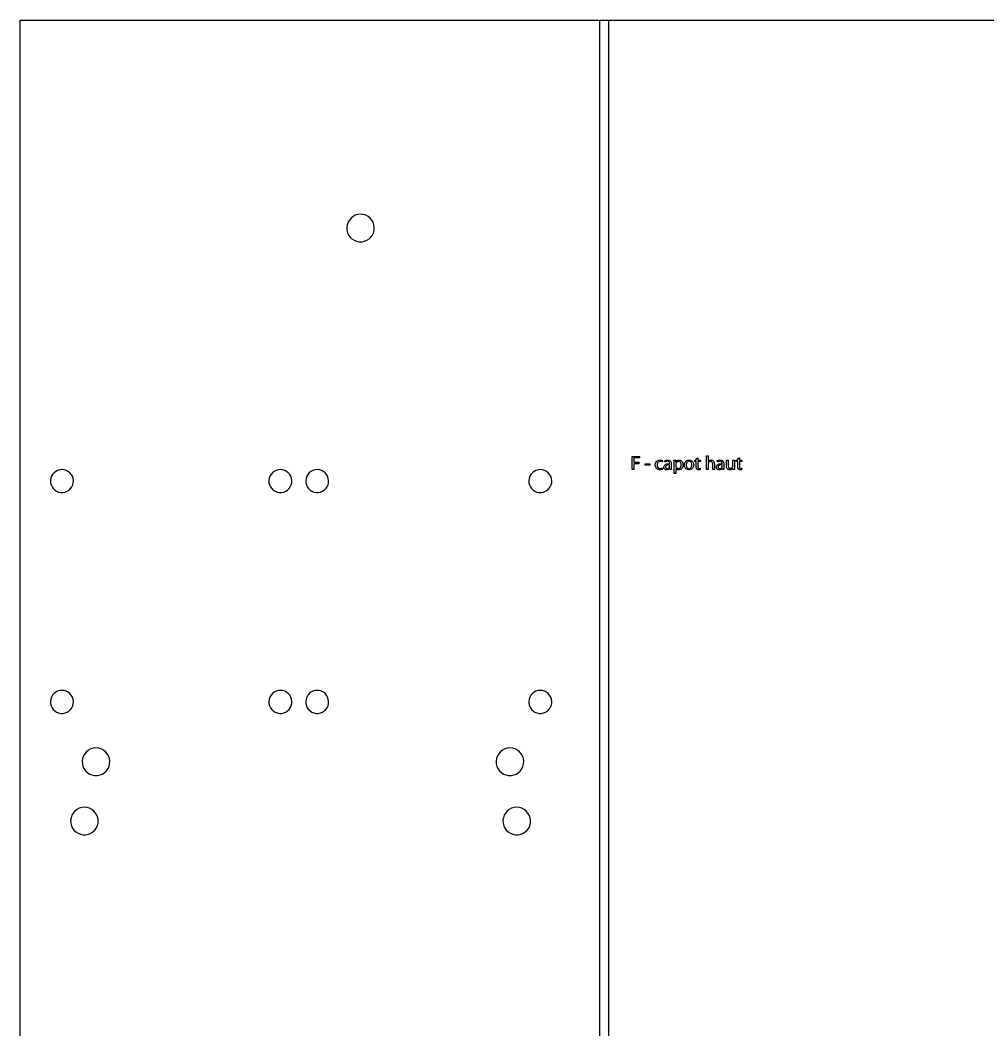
# Model space of a CAD drawing. Header units: metres. Extents: x 56 to 582, y -1273 to -834.
# Drawn here: x 56.2 to 266.6, y -1053.6 to -834.1 of the extents above; entities that cross this region are included whole.
import ezdxf

# ---------------------------------------------------------------- set-up
doc = ezdxf.new("R2010")
doc.units = ezdxf.units.M

msp = doc.modelspace()

# ---------------------------------------------------------------- linework, layer by layer
at = {"layer": 'F Base plate'}
for p, q in [((56.22, -834.14), (182.21, -834.14)), ((56.22, -1273.14), (56.22, -834.14)), ((182.21, -1273.14), (182.21, -834.14)), ((182.21, -834.14), (184.21, -834.14)), ((184.21, -1071.64), (184.21, -834.14)), ((184.21, -834.14), (372.06, -834.14)), ((127.78, -877.59), (127.49, -878.07)), ((128.14, -877.17), (127.78, -877.59)), ((128.58, -876.82), (128.14, -877.17)), ((129.08, -876.56), (128.58, -876.82)), ((129.63, -876.4), (129.08, -876.56)), ((130.21, -876.34), (129.63, -876.4)), ((130.8, -876.4), (130.21, -876.34)), ((131.35, -876.56), (130.8, -876.4)), ((131.85, -876.82), (131.35, -876.56)), ((132.28, -877.17), (131.85, -876.82)), ((132.65, -877.59), (132.28, -877.17)), ((132.93, -878.07), (132.65, -877.59)), ((127.3, -878.61), (127.22, -879.19)), ((127.22, -879.19), (127.25, -879.78)), ((127.25, -879.78), (127.38, -880.34)), ((127.49, -878.07), (127.3, -878.61)), ((133.12, -878.61), (132.93, -878.07)), ((133.04, -880.34), (133.18, -879.78)), ((133.21, -879.19), (133.12, -878.61)), ((133.18, -879.78), (133.21, -879.19)), ((127.38, -880.34), (127.62, -880.85)), ((127.62, -880.85), (127.95, -881.31)), ((127.95, -881.31), (128.35, -881.69)), ((128.35, -881.69), (128.82, -882)), ((128.82, -882), (129.35, -882.21)), ((129.35, -882.21), (129.92, -882.32)), ((129.92, -882.32), (130.51, -882.32)), ((130.51, -882.32), (131.08, -882.21)), ((131.08, -882.21), (131.6, -882)), ((131.6, -882), (132.07, -881.69)), ((132.07, -881.69), (132.48, -881.31)), ((132.48, -881.31), (132.8, -880.85)), ((132.8, -880.85), (133.04, -880.34)), ((63.57, -932.54), (63.26, -932.89)), ((63.94, -932.25), (63.57, -932.54)), ((64.35, -932.03), (63.94, -932.25)), ((64.81, -931.9), (64.35, -932.03)), ((65.3, -931.85), (64.81, -931.9)), ((65.79, -931.9), (65.3, -931.85)), ((66.24, -932.03), (65.79, -931.9)), ((66.66, -932.25), (66.24, -932.03)), ((67.02, -932.54), (66.66, -932.25)), ((67.33, -932.89), (67.02, -932.54)), ((111.06, -932.54), (110.75, -932.89)), ((111.42, -932.25), (111.06, -932.54)), ((111.84, -932.04), (111.42, -932.25)), ((112.3, -931.9), (111.84, -932.04)), ((112.78, -931.85), (112.3, -931.9)), ((113.27, -931.9), (112.78, -931.85)), ((113.73, -932.04), (113.27, -931.9)), ((114.15, -932.25), (113.73, -932.04)), ((114.51, -932.54), (114.15, -932.25)), ((114.82, -932.89), (114.51, -932.54)), ((119.06, -932.54), (118.75, -932.89)), ((119.42, -932.25), (119.06, -932.54)), ((119.84, -932.04), (119.42, -932.25)), ((120.29, -931.9), (119.84, -932.04)), ((120.78, -931.85), (120.29, -931.9)), ((121.27, -931.9), (120.78, -931.85)), ((121.73, -932.04), (121.27, -931.9)), ((122.15, -932.25), (121.73, -932.04)), ((122.51, -932.54), (122.15, -932.25)), ((122.82, -932.89), (122.51, -932.54)), ((167.57, -932.55), (167.26, -932.9)), ((167.94, -932.26), (167.57, -932.55)), ((168.35, -932.04), (167.94, -932.26)), ((168.81, -931.9), (168.35, -932.04)), ((169.3, -931.85), (168.81, -931.9)), ((169.79, -931.9), (169.3, -931.85)), ((170.24, -932.04), (169.79, -931.9)), ((170.66, -932.26), (170.24, -932.04)), ((171.02, -932.55), (170.66, -932.26)), ((171.33, -932.9), (171.02, -932.55)), ((62.87, -933.74), (62.8, -934.22)), ((62.8, -934.22), (62.82, -934.72)), ((62.82, -934.72), (62.94, -935.18)), ((63.03, -933.3), (62.87, -933.74)), ((63.26, -932.89), (63.03, -933.3)), ((67.56, -933.3), (67.33, -932.89)), ((67.72, -933.74), (67.56, -933.3)), ((67.65, -935.18), (67.77, -934.72)), ((67.79, -934.22), (67.72, -933.74)), ((67.77, -934.72), (67.79, -934.22)), ((110.36, -933.75), (110.29, -934.23)), ((110.29, -934.23), (110.31, -934.72)), ((110.31, -934.72), (110.43, -935.19)), ((110.52, -933.3), (110.36, -933.75)), ((110.75, -932.89), (110.52, -933.3)), ((115.05, -933.3), (114.82, -932.89)), ((115.21, -933.75), (115.05, -933.3)), ((115.14, -935.19), (115.26, -934.72)), ((115.28, -934.23), (115.21, -933.75)), ((115.26, -934.72), (115.28, -934.23)), ((118.36, -933.75), (118.29, -934.23)), ((118.29, -934.23), (118.31, -934.72)), ((118.31, -934.72), (118.43, -935.19)), ((118.52, -933.3), (118.36, -933.75)), ((118.75, -932.89), (118.52, -933.3)), ((123.05, -933.3), (122.82, -932.89)), ((123.21, -933.75), (123.05, -933.3)), ((123.14, -935.19), (123.26, -934.72)), ((123.28, -934.23), (123.21, -933.75)), ((123.26, -934.72), (123.28, -934.23)), ((166.87, -933.75), (166.8, -934.23)), ((166.8, -934.23), (166.82, -934.72)), ((166.82, -934.72), (166.94, -935.19)), ((167.03, -933.3), (166.87, -933.75)), ((167.26, -932.9), (167.03, -933.3)), ((171.56, -933.3), (171.33, -932.9)), ((171.72, -933.75), (171.56, -933.3)), ((171.65, -935.19), (171.77, -934.72)), ((171.79, -934.23), (171.72, -933.75)), ((171.77, -934.72), (171.79, -934.23)), ((62.94, -935.18), (63.14, -935.61)), ((63.14, -935.61), (63.41, -935.99)), ((63.41, -935.99), (63.75, -936.31)), ((63.75, -936.31), (64.14, -936.56)), ((64.14, -936.56), (64.57, -936.74)), ((64.57, -936.74), (65.05, -936.84)), ((65.05, -936.84), (65.54, -936.84)), ((65.54, -936.84), (66.02, -936.74)), ((66.02, -936.74), (66.46, -936.56)), ((66.46, -936.56), (66.85, -936.31)), ((66.85, -936.31), (67.18, -935.99)), ((67.18, -935.99), (67.45, -935.61)), ((67.45, -935.61), (67.65, -935.18)), ((110.43, -935.19), (110.63, -935.61)), ((110.63, -935.61), (110.9, -935.99)), ((110.9, -935.99), (111.23, -936.31)), ((111.23, -936.31), (111.62, -936.57)), ((111.62, -936.57), (112.06, -936.75)), ((112.06, -936.75), (112.54, -936.84)), ((112.54, -936.84), (113.03, -936.84)), ((113.03, -936.84), (113.51, -936.75)), ((113.51, -936.75), (113.94, -936.57)), ((113.94, -936.57), (114.33, -936.31)), ((114.33, -936.31), (114.67, -935.99)), ((114.67, -935.99), (114.94, -935.61)), ((114.94, -935.61), (115.14, -935.19)), ((118.43, -935.19), (118.63, -935.61)), ((118.63, -935.61), (118.9, -935.99)), ((118.9, -935.99), (119.23, -936.31)), ((119.23, -936.31), (119.62, -936.57)), ((119.62, -936.57), (120.06, -936.75)), ((120.06, -936.75), (120.54, -936.84)), ((120.54, -936.84), (121.03, -936.84)), ((121.03, -936.84), (121.51, -936.75)), ((121.51, -936.75), (121.94, -936.57)), ((121.94, -936.57), (122.33, -936.31)), ((122.33, -936.31), (122.67, -935.99)), ((122.67, -935.99), (122.94, -935.61)), ((122.94, -935.61), (123.14, -935.19)), ((166.94, -935.19), (167.14, -935.62)), ((167.14, -935.62), (167.41, -935.99)), ((167.41, -935.99), (167.75, -936.32)), ((167.75, -936.32), (168.14, -936.57)), ((168.14, -936.57), (168.57, -936.75)), ((168.57, -936.75), (169.05, -936.84)), ((169.05, -936.84), (169.54, -936.84)), ((169.54, -936.84), (170.02, -936.75)), ((170.02, -936.75), (170.46, -936.57)), ((170.46, -936.57), (170.85, -936.32)), ((170.85, -936.32), (171.18, -935.99)), ((171.18, -935.99), (171.45, -935.62)), ((171.45, -935.62), (171.65, -935.19)), ((63.26, -980.9), (63.03, -981.3)), ((63.57, -980.55), (63.26, -980.9)), ((63.94, -980.26), (63.57, -980.55)), ((64.35, -980.04), (63.94, -980.26)), ((64.81, -979.9), (64.35, -980.04)), ((65.3, -979.85), (64.81, -979.9)), ((65.79, -979.9), (65.3, -979.85)), ((66.24, -980.04), (65.79, -979.9)), ((66.66, -980.26), (66.24, -980.04)), ((67.02, -980.55), (66.66, -980.26)), ((67.33, -980.9), (67.02, -980.55)), ((67.56, -981.3), (67.33, -980.9)), ((110.75, -980.89), (110.52, -981.3)), ((111.06, -980.54), (110.75, -980.89)), ((111.42, -980.25), (111.06, -980.54)), ((111.84, -980.04), (111.42, -980.25)), ((112.3, -979.9), (111.84, -980.04)), ((112.78, -979.85), (112.3, -979.9)), ((113.27, -979.9), (112.78, -979.85)), ((113.73, -980.04), (113.27, -979.9)), ((114.15, -980.25), (113.73, -980.04)), ((114.51, -980.54), (114.15, -980.25)), ((114.82, -980.89), (114.51, -980.54)), ((115.05, -981.3), (114.82, -980.89)), ((118.75, -980.89), (118.52, -981.3)), ((119.06, -980.54), (118.75, -980.89)), ((119.42, -980.25), (119.06, -980.54)), ((119.84, -980.04), (119.42, -980.25)), ((120.29, -979.9), (119.84, -980.04)), ((120.78, -979.85), (120.29, -979.9)), ((121.27, -979.9), (120.78, -979.85)), ((121.73, -980.04), (121.27, -979.9)), ((122.15, -980.25), (121.73, -980.04)), ((122.51, -980.54), (122.15, -980.25)), ((122.82, -980.89), (122.51, -980.54)), ((123.05, -981.3), (122.82, -980.89)), ((167.26, -980.89), (167.03, -981.3)), ((167.57, -980.54), (167.26, -980.89)), ((167.94, -980.25), (167.57, -980.54)), ((168.35, -980.03), (167.94, -980.25)), ((168.81, -979.9), (168.35, -980.03)), ((169.3, -979.85), (168.81, -979.9)), ((169.79, -979.9), (169.3, -979.85)), ((170.24, -980.03), (169.79, -979.9)), ((170.66, -980.25), (170.24, -980.03)), ((171.02, -980.54), (170.66, -980.25)), ((171.33, -980.89), (171.02, -980.54)), ((171.56, -981.3), (171.33, -980.89)), ((62.87, -981.75), (62.8, -982.23)), ((62.8, -982.23), (62.82, -982.72)), ((62.82, -982.72), (62.94, -983.19)), ((63.03, -981.3), (62.87, -981.75)), ((62.94, -983.19), (63.14, -983.62)), ((67.45, -983.62), (67.65, -983.19)), ((67.72, -981.75), (67.56, -981.3)), ((67.65, -983.19), (67.77, -982.72)), ((67.79, -982.23), (67.72, -981.75)), ((67.77, -982.72), (67.79, -982.23)), ((110.36, -981.75), (110.29, -982.23)), ((110.29, -982.23), (110.31, -982.72)), ((110.31, -982.72), (110.43, -983.19)), ((110.52, -981.3), (110.36, -981.75)), ((110.43, -983.19), (110.63, -983.61)), ((114.94, -983.61), (115.14, -983.19)), ((115.21, -981.75), (115.05, -981.3)), ((115.14, -983.19), (115.26, -982.72)), ((115.28, -982.23), (115.21, -981.75)), ((115.26, -982.72), (115.28, -982.23)), ((118.36, -981.75), (118.29, -982.23)), ((118.29, -982.23), (118.31, -982.72)), ((118.31, -982.72), (118.43, -983.19)), ((118.52, -981.3), (118.36, -981.75)), ((118.43, -983.19), (118.63, -983.61)), ((122.94, -983.61), (123.14, -983.19)), ((123.21, -981.75), (123.05, -981.3)), ((123.14, -983.19), (123.26, -982.72)), ((123.28, -982.23), (123.21, -981.75)), ((123.26, -982.72), (123.28, -982.23)), ((166.87, -981.74), (166.8, -982.22)), ((166.8, -982.22), (166.82, -982.72)), ((166.82, -982.72), (166.94, -983.18)), ((167.03, -981.3), (166.87, -981.74)), ((166.94, -983.18), (167.14, -983.61)), ((171.45, -983.61), (171.65, -983.18)), ((171.72, -981.74), (171.56, -981.3)), ((171.65, -983.18), (171.77, -982.72)), ((171.79, -982.22), (171.72, -981.74)), ((171.77, -982.72), (171.79, -982.22)), ((63.14, -983.62), (63.41, -983.99)), ((63.41, -983.99), (63.75, -984.32)), ((63.75, -984.32), (64.14, -984.57)), ((64.14, -984.57), (64.57, -984.75)), ((64.57, -984.75), (65.05, -984.84)), ((65.05, -984.84), (65.54, -984.84)), ((65.54, -984.84), (66.02, -984.75)), ((66.02, -984.75), (66.46, -984.57)), ((66.46, -984.57), (66.85, -984.32)), ((66.85, -984.32), (67.18, -983.99)), ((67.18, -983.99), (67.45, -983.62)), ((110.63, -983.61), (110.9, -983.99)), ((110.9, -983.99), (111.23, -984.31)), ((111.23, -984.31), (111.62, -984.57)), ((111.62, -984.57), (112.06, -984.75)), ((112.06, -984.75), (112.54, -984.84)), ((112.54, -984.84), (113.03, -984.84)), ((113.03, -984.84), (113.51, -984.75)), ((113.51, -984.75), (113.94, -984.57)), ((113.94, -984.57), (114.33, -984.31)), ((114.33, -984.31), (114.67, -983.99)), ((114.67, -983.99), (114.94, -983.61)), ((118.63, -983.61), (118.9, -983.99)), ((118.9, -983.99), (119.23, -984.31)), ((119.23, -984.31), (119.62, -984.57)), ((119.62, -984.57), (120.06, -984.75)), ((120.06, -984.75), (120.54, -984.84)), ((120.54, -984.84), (121.03, -984.84)), ((121.03, -984.84), (121.51, -984.75)), ((121.51, -984.75), (121.94, -984.57)), ((121.94, -984.57), (122.33, -984.31)), ((122.33, -984.31), (122.67, -983.99)), ((122.67, -983.99), (122.94, -983.61)), ((167.14, -983.61), (167.41, -983.99)), ((167.41, -983.99), (167.75, -984.31)), ((167.75, -984.31), (168.14, -984.56)), ((168.14, -984.56), (168.57, -984.74)), ((168.57, -984.74), (169.05, -984.84)), ((169.05, -984.84), (169.54, -984.84)), ((169.54, -984.84), (170.02, -984.74)), ((170.02, -984.74), (170.46, -984.56)), ((170.46, -984.56), (170.85, -984.31)), ((170.85, -984.31), (171.18, -983.99)), ((171.18, -983.99), (171.45, -983.61)), ((69.98, -994.1), (69.79, -994.64)), ((70.26, -993.62), (69.98, -994.1)), ((70.63, -993.2), (70.26, -993.62)), ((71.07, -992.85), (70.63, -993.2)), ((71.57, -992.59), (71.07, -992.85)), ((72.11, -992.43), (71.57, -992.59)), ((72.7, -992.37), (72.11, -992.43)), ((73.29, -992.43), (72.7, -992.37)), ((73.84, -992.59), (73.29, -992.43)), ((74.33, -992.85), (73.84, -992.59)), ((74.77, -993.2), (74.33, -992.85)), ((75.14, -993.62), (74.77, -993.2)), ((75.42, -994.1), (75.14, -993.62)), ((75.61, -994.64), (75.42, -994.1)), ((159.98, -994.1), (159.79, -994.64)), ((160.26, -993.62), (159.98, -994.1)), ((160.63, -993.2), (160.26, -993.62)), ((161.07, -992.85), (160.63, -993.2)), ((161.57, -992.59), (161.07, -992.85)), ((162.11, -992.43), (161.57, -992.59)), ((162.7, -992.37), (162.11, -992.43)), ((163.29, -992.43), (162.7, -992.37)), ((163.84, -992.59), (163.29, -992.43)), ((164.33, -992.85), (163.84, -992.59)), ((164.77, -993.2), (164.33, -992.85)), ((165.14, -993.62), (164.77, -993.2)), ((165.42, -994.1), (165.14, -993.62)), ((165.61, -994.64), (165.42, -994.1)), ((69.79, -994.64), (69.7, -995.22)), ((69.7, -995.22), (69.73, -995.81)), ((69.73, -995.81), (69.87, -996.37)), ((69.87, -996.37), (70.11, -996.88)), ((75.29, -996.88), (75.53, -996.37)), ((75.53, -996.37), (75.67, -995.81)), ((75.7, -995.22), (75.61, -994.64)), ((75.67, -995.81), (75.7, -995.22)), ((159.79, -994.64), (159.7, -995.22)), ((159.7, -995.22), (159.73, -995.81)), ((159.73, -995.81), (159.87, -996.37)), ((159.87, -996.37), (160.11, -996.88)), ((165.29, -996.88), (165.53, -996.37)), ((165.53, -996.37), (165.67, -995.81)), ((165.7, -995.22), (165.61, -994.64)), ((165.67, -995.81), (165.7, -995.22)), ((70.11, -996.88), (70.44, -997.34)), ((70.44, -997.34), (70.84, -997.72)), ((70.84, -997.72), (71.31, -998.03)), ((71.31, -998.03), (71.83, -998.24)), ((71.83, -998.24), (72.4, -998.35)), ((72.4, -998.35), (73, -998.35)), ((73, -998.35), (73.57, -998.24)), ((73.57, -998.24), (74.09, -998.03)), ((74.09, -998.03), (74.56, -997.72)), ((74.56, -997.72), (74.96, -997.34)), ((74.96, -997.34), (75.29, -996.88)), ((160.11, -996.88), (160.44, -997.34)), ((160.44, -997.34), (160.84, -997.72)), ((160.84, -997.72), (161.31, -998.03)), ((161.31, -998.03), (161.83, -998.24)), ((161.83, -998.24), (162.4, -998.35)), ((162.4, -998.35), (163, -998.35)), ((163, -998.35), (163.57, -998.24)), ((163.57, -998.24), (164.09, -998.03)), ((164.09, -998.03), (164.56, -997.72)), ((164.56, -997.72), (164.96, -997.34)), ((164.96, -997.34), (165.29, -996.88)), ((70.18, -1005.25), (69.59, -1005.31)), ((70.76, -1005.31), (70.18, -1005.25)), ((164.18, -1005.25), (163.59, -1005.31)), ((164.76, -1005.31), (164.18, -1005.25)), ((67.46, -1006.99), (67.27, -1007.53)), ((67.74, -1006.51), (67.46, -1006.99)), ((68.11, -1006.08), (67.74, -1006.51)), ((68.54, -1005.74), (68.11, -1006.08)), ((69.04, -1005.48), (68.54, -1005.74)), ((69.59, -1005.31), (69.04, -1005.48)), ((71.31, -1005.48), (70.76, -1005.31)), ((71.81, -1005.74), (71.31, -1005.48)), ((72.25, -1006.08), (71.81, -1005.74)), ((72.62, -1006.51), (72.25, -1006.08)), ((72.9, -1006.99), (72.62, -1006.51)), ((73.09, -1007.53), (72.9, -1006.99)), ((161.46, -1006.99), (161.27, -1007.53)), ((161.74, -1006.51), (161.46, -1006.99)), ((162.11, -1006.08), (161.74, -1006.51)), ((162.54, -1005.74), (162.11, -1006.08)), ((163.04, -1005.48), (162.54, -1005.74)), ((163.59, -1005.31), (163.04, -1005.48)), ((165.31, -1005.48), (164.76, -1005.31)), ((165.81, -1005.74), (165.31, -1005.48)), ((166.25, -1006.08), (165.81, -1005.74)), ((166.62, -1006.51), (166.25, -1006.08)), ((166.9, -1006.99), (166.62, -1006.51)), ((167.09, -1007.53), (166.9, -1006.99)), ((67.27, -1007.53), (67.18, -1008.1)), ((67.18, -1008.1), (67.21, -1008.7)), ((67.21, -1008.7), (67.35, -1009.26)), ((67.35, -1009.26), (67.59, -1009.77)), ((72.77, -1009.77), (73.01, -1009.26)), ((73.01, -1009.26), (73.15, -1008.7)), ((73.17, -1008.1), (73.09, -1007.53)), ((73.15, -1008.7), (73.17, -1008.1)), ((161.27, -1007.53), (161.18, -1008.1)), ((161.18, -1008.1), (161.21, -1008.7)), ((161.21, -1008.7), (161.35, -1009.26)), ((161.35, -1009.26), (161.59, -1009.77)), ((166.77, -1009.77), (167.01, -1009.26)), ((167.01, -1009.26), (167.15, -1008.7)), ((167.17, -1008.1), (167.09, -1007.53)), ((167.15, -1008.7), (167.17, -1008.1)), ((67.59, -1009.77), (67.91, -1010.22)), ((67.91, -1010.22), (68.32, -1010.61)), ((68.32, -1010.61), (68.79, -1010.91)), ((68.79, -1010.91), (69.31, -1011.13)), ((69.31, -1011.13), (69.88, -1011.24)), ((69.88, -1011.24), (70.48, -1011.24)), ((70.48, -1011.24), (71.04, -1011.13)), ((71.04, -1011.13), (71.57, -1010.91)), ((71.57, -1010.91), (72.04, -1010.61)), ((72.04, -1010.61), (72.44, -1010.22)), ((72.44, -1010.22), (72.77, -1009.77)), ((161.59, -1009.77), (161.91, -1010.22)), ((161.91, -1010.22), (162.32, -1010.61)), ((162.32, -1010.61), (162.79, -1010.91)), ((162.79, -1010.91), (163.31, -1011.13)), ((163.31, -1011.13), (163.88, -1011.24)), ((163.88, -1011.24), (164.47, -1011.24)), ((164.47, -1011.24), (165.04, -1011.13)), ((165.04, -1011.13), (165.57, -1010.91)), ((165.57, -1010.91), (166.04, -1010.61)), ((166.04, -1010.61), (166.44, -1010.22)), ((166.44, -1010.22), (166.77, -1009.77))]:
    msp.add_line(p, q, dxfattribs=at)
at = {"layer": 'GROUP0'}
for p, q in [((189.29, -929), (190.83, -929)), ((189.29, -931.85), (189.29, -929)), ((190.83, -929.31), (189.66, -929.31)), ((189.66, -929.31), (189.66, -930.26)), ((189.66, -930.26), (190.74, -930.26)), ((189.66, -930.56), (189.66, -931.85)), ((190.74, -930.56), (189.66, -930.56)), ((190.74, -930.26), (190.74, -930.56)), ((190.83, -929), (190.83, -929.31)), ((192.06, -930.58), (193.1, -930.58)), ((192.06, -930.85), (192.06, -930.58)), ((193.1, -930.58), (193.1, -930.85)), ((194.29, -930.9), (194.3, -930.67)), ((194.3, -930.67), (194.35, -930.46)), ((194.35, -930.46), (194.44, -930.27)), ((194.44, -930.27), (194.55, -930.11)), ((194.55, -930.11), (194.7, -929.97)), ((194.7, -930.58), (194.67, -930.73)), ((194.7, -929.97), (194.88, -929.87)), ((194.75, -930.45), (194.7, -930.58)), ((194.82, -930.33), (194.75, -930.45)), ((194.92, -930.23), (194.82, -930.33)), ((194.88, -929.87), (195.09, -929.8)), ((195.03, -930.15), (194.92, -930.23)), ((195.17, -930.09), (195.03, -930.15)), ((195.09, -929.8), (195.32, -929.77)), ((195.32, -930.06), (195.17, -930.09)), ((195.32, -929.77), (195.45, -929.77)), ((195.43, -930.06), (195.32, -930.06)), ((195.5, -930.07), (195.43, -930.06)), ((195.45, -929.77), (195.52, -929.77)), ((195.57, -930.07), (195.5, -930.07)), ((195.52, -929.77), (195.6, -929.78)), ((195.62, -930.09), (195.57, -930.07)), ((195.6, -929.78), (195.67, -929.79)), ((195.68, -930.1), (195.62, -930.09)), ((195.67, -929.79), (195.73, -929.81)), ((195.72, -930.12), (195.68, -930.1)), ((195.77, -930.13), (195.72, -930.12)), ((195.73, -929.81), (195.79, -929.83)), ((195.8, -930.15), (195.77, -930.13)), ((195.79, -929.83), (195.85, -929.85)), ((195.83, -930.13), (195.8, -930.15)), ((195.84, -930.09), (195.83, -930.13)), ((195.86, -930.04), (195.84, -930.09)), ((195.85, -929.85), (195.89, -929.87)), ((195.87, -929.99), (195.86, -930.04)), ((195.89, -929.94), (195.87, -929.99)), ((195.89, -929.87), (195.9, -929.9)), ((195.9, -929.9), (195.89, -929.94)), ((196.32, -929.95), (196.35, -929.92)), ((196.33, -929.97), (196.32, -929.95)), ((196.34, -930.02), (196.33, -929.97)), ((196.36, -930.07), (196.34, -930.02)), ((196.35, -929.92), (196.43, -929.88)), ((196.38, -930.12), (196.36, -930.07)), ((196.39, -930.16), (196.38, -930.12)), ((196.4, -930.19), (196.39, -930.16)), ((196.43, -930.17), (196.4, -930.19)), ((196.43, -929.88), (196.52, -929.85)), ((196.49, -930.14), (196.43, -930.17)), ((196.57, -930.11), (196.49, -930.14)), ((196.52, -929.85), (196.61, -929.82)), ((196.64, -930.08), (196.57, -930.11)), ((196.6, -930.69), (196.82, -930.61)), ((196.61, -929.82), (196.71, -929.79)), ((196.72, -930.06), (196.64, -930.08)), ((196.71, -929.79), (196.81, -929.78)), ((196.8, -930.05), (196.72, -930.06)), ((196.88, -930.04), (196.8, -930.05)), ((196.81, -929.78), (196.92, -929.77)), ((196.82, -930.61), (197.09, -930.57)), ((196.99, -930.04), (196.88, -930.04)), ((196.92, -929.77), (197.07, -929.77)), ((197.13, -930.06), (196.99, -930.04)), ((197.07, -929.77), (197.29, -929.8)), ((197.09, -930.57), (197.41, -930.55)), ((197.24, -930.12), (197.13, -930.06)), ((197.31, -930.19), (197.24, -930.12)), ((197.29, -929.8), (197.46, -929.88)), ((197.36, -930.27), (197.31, -930.19)), ((197.39, -930.36), (197.36, -930.27)), ((197.4, -930.44), (197.39, -930.36)), ((197.41, -930.52), (197.4, -930.44)), ((197.41, -930.55), (197.41, -930.52)), ((197.46, -929.88), (197.59, -929.99)), ((197.59, -929.99), (197.68, -930.13)), ((197.68, -930.13), (197.74, -930.28)), ((197.74, -930.28), (197.77, -930.45)), ((197.77, -930.45), (197.77, -930.6)), ((197.77, -930.6), (197.77, -930.65)), ((197.77, -930.65), (197.77, -930.76)), ((198.36, -929.89), (198.36, -929.81)), ((198.36, -929.81), (198.4, -929.81)), ((198.36, -929.96), (198.36, -929.89)), ((198.37, -930.04), (198.36, -929.96)), ((198.37, -930.12), (198.37, -930.04)), ((198.37, -930.2), (198.37, -930.12)), ((198.37, -930.29), (198.37, -930.2)), ((198.37, -930.38), (198.37, -930.29)), ((198.37, -930.48), (198.37, -930.38)), ((198.37, -930.57), (198.37, -930.48)), ((198.37, -930.82), (198.37, -930.57)), ((198.4, -929.81), (198.46, -929.81)), ((198.46, -929.81), (198.52, -929.81)), ((198.52, -929.81), (198.58, -929.81)), ((198.58, -929.81), (198.63, -929.81)), ((198.63, -929.81), (198.67, -929.81)), ((198.67, -929.81), (198.69, -929.85)), ((198.69, -929.85), (198.69, -929.91)), ((198.69, -929.91), (198.7, -929.97)), ((198.7, -929.97), (198.7, -930.03)), ((198.7, -930.03), (198.71, -930.09)), ((198.71, -930.09), (198.71, -930.14)), ((198.71, -930.14), (198.76, -930.1)), ((198.75, -930.6), (198.74, -930.63)), ((198.74, -930.63), (198.74, -930.67)), ((198.74, -930.67), (198.74, -930.73)), ((198.76, -930.56), (198.75, -930.6)), ((198.76, -930.1), (198.82, -930.02)), ((198.77, -930.52), (198.76, -930.56)), ((198.79, -930.45), (198.77, -930.52)), ((198.83, -930.36), (198.79, -930.45)), ((198.82, -930.02), (198.9, -929.95)), ((198.89, -930.27), (198.83, -930.36)), ((198.95, -930.21), (198.89, -930.27)), ((198.9, -929.95), (198.98, -929.89)), ((199.03, -930.15), (198.95, -930.21)), ((198.98, -929.89), (199.07, -929.84)), ((199.11, -930.11), (199.03, -930.15)), ((199.07, -929.84), (199.17, -929.8)), ((199.2, -930.08), (199.11, -930.11)), ((199.17, -929.8), (199.28, -929.78)), ((199.29, -930.06), (199.2, -930.08)), ((199.28, -929.78), (199.39, -929.77)), ((199.41, -930.07), (199.29, -930.06)), ((199.39, -929.77), (199.55, -929.77)), ((199.54, -930.1), (199.41, -930.07)), ((199.65, -930.16), (199.54, -930.1)), ((199.55, -929.77), (199.72, -929.81)), ((199.74, -930.24), (199.65, -930.16)), ((199.72, -929.81), (199.88, -929.89)), ((199.82, -930.34), (199.74, -930.24)), ((199.88, -930.46), (199.82, -930.34)), ((199.88, -929.89), (200.01, -929.99)), ((199.92, -930.59), (199.88, -930.46)), ((199.94, -930.73), (199.92, -930.59)), ((200.01, -929.99), (200.13, -930.13)), ((200.13, -930.13), (200.22, -930.29)), ((200.22, -930.29), (200.28, -930.48)), ((200.28, -930.48), (200.31, -930.69)), ((200.64, -930.73), (200.68, -930.5)), ((200.68, -930.5), (200.75, -930.31)), ((200.75, -930.31), (200.85, -930.14)), ((200.85, -930.14), (200.98, -930)), ((200.98, -930), (201.14, -929.89)), ((201.05, -930.56), (201.02, -930.69)), ((201.09, -930.43), (201.05, -930.56)), ((201.16, -930.31), (201.09, -930.43)), ((201.14, -929.89), (201.31, -929.82)), ((201.24, -930.21), (201.16, -930.31)), ((201.34, -930.13), (201.24, -930.21)), ((201.31, -929.82), (201.5, -929.77)), ((201.46, -930.07), (201.34, -930.13)), ((201.6, -930.04), (201.46, -930.07)), ((201.5, -929.77), (201.7, -929.77)), ((201.76, -930.05), (201.6, -930.04)), ((201.7, -929.77), (201.9, -929.79)), ((201.89, -930.1), (201.76, -930.05)), ((202, -930.17), (201.89, -930.1)), ((201.9, -929.79), (202.09, -929.85)), ((202.09, -930.26), (202, -930.17)), ((202.09, -929.85), (202.24, -929.95)), ((202.16, -930.38), (202.09, -930.26)), ((202.21, -930.5), (202.16, -930.38)), ((202.24, -930.63), (202.21, -930.5)), ((202.24, -929.95), (202.38, -930.07)), ((202.25, -930.76), (202.24, -930.63)), ((202.38, -930.07), (202.49, -930.22)), ((202.49, -930.22), (202.57, -930.4)), ((202.57, -930.4), (202.62, -930.6)), ((202.62, -930.6), (202.64, -930.81)), ((202.87, -929.84), (202.87, -929.81)), ((202.87, -929.81), (202.94, -929.81)), ((202.87, -929.91), (202.87, -929.84)), ((202.87, -929.98), (202.87, -929.91)), ((202.87, -930.04), (202.87, -929.98)), ((202.88, -930.09), (202.87, -930.04)), ((202.92, -930.09), (202.88, -930.09)), ((203, -930.09), (202.92, -930.09)), ((202.94, -929.81), (203.01, -929.81)), ((203.08, -930.09), (203, -930.09)), ((203.01, -929.81), (203.09, -929.81)), ((203.15, -930.09), (203.08, -930.09)), ((203.09, -929.81), (203.16, -929.81)), ((203.19, -930.09), (203.15, -930.09)), ((203.16, -929.81), (203.19, -929.81)), ((203.19, -929.43), (203.28, -929.4)), ((203.19, -929.46), (203.19, -929.43)), ((203.19, -929.54), (203.19, -929.46)), ((203.19, -929.63), (203.19, -929.54)), ((203.19, -929.72), (203.19, -929.63)), ((203.19, -929.81), (203.19, -929.72)), ((203.19, -930.12), (203.19, -930.09)), ((203.19, -930.29), (203.19, -930.12)), ((203.19, -930.55), (203.19, -930.29)), ((203.19, -930.83), (203.19, -930.55)), ((203.28, -929.4), (203.37, -929.37)), ((203.37, -929.37), (203.46, -929.35)), ((203.46, -929.35), (203.53, -929.32)), ((203.53, -929.32), (203.56, -929.32)), ((203.56, -929.32), (203.56, -929.35)), ((203.56, -929.35), (203.56, -929.45)), ((203.56, -929.45), (203.56, -929.57)), ((203.56, -929.57), (203.56, -929.69)), ((203.56, -929.69), (203.56, -929.78)), ((203.56, -929.78), (203.56, -929.81)), ((203.56, -929.81), (203.61, -929.81)), ((203.57, -930.09), (203.56, -930.26)), ((203.56, -930.26), (203.56, -930.51)), ((203.56, -930.51), (203.56, -930.79)), ((203.65, -930.09), (203.57, -930.09)), ((203.61, -929.81), (203.71, -929.81)), ((203.77, -930.09), (203.65, -930.09)), ((203.71, -929.81), (203.85, -929.81)), ((203.9, -930.09), (203.77, -930.09)), ((203.85, -929.81), (203.97, -929.81)), ((204.02, -930.09), (203.9, -930.09)), ((203.97, -929.81), (204.06, -929.81)), ((204.09, -930.08), (204.02, -930.09)), ((204.06, -929.81), (204.09, -929.84)), ((204.09, -929.84), (204.09, -929.9)), ((204.09, -929.9), (204.09, -929.97)), ((204.09, -929.97), (204.09, -930.04)), ((204.09, -930.04), (204.09, -930.08)), ((205.41, -928.85), (205.49, -928.85)), ((205.41, -929.03), (205.41, -928.85)), ((205.41, -929.5), (205.41, -929.03)), ((205.41, -930.13), (205.41, -929.5)), ((205.41, -930.8), (205.41, -930.13)), ((205.49, -928.85), (205.56, -928.85)), ((205.56, -928.85), (205.65, -928.85)), ((205.65, -928.85), (205.72, -928.85)), ((205.72, -928.85), (205.77, -928.85)), ((205.77, -928.85), (205.78, -928.98)), ((205.78, -928.98), (205.78, -929.21)), ((205.78, -929.21), (205.78, -929.49)), ((205.78, -929.49), (205.78, -929.77)), ((205.78, -929.77), (205.78, -930)), ((205.78, -930), (205.78, -930.12)), ((205.78, -930.12), (205.82, -930.09)), ((205.79, -930.51), (205.78, -930.53)), ((205.78, -930.53), (205.78, -930.56)), ((205.78, -930.56), (205.78, -930.59)), ((205.78, -930.59), (205.78, -930.62)), ((205.78, -930.62), (205.78, -930.69)), ((205.8, -930.46), (205.79, -930.48)), ((205.79, -930.48), (205.79, -930.51)), ((205.82, -930.41), (205.8, -930.46)), ((205.82, -930.09), (205.85, -930.04)), ((205.86, -930.33), (205.82, -930.41)), ((205.85, -930.04), (205.89, -930)), ((205.92, -930.25), (205.86, -930.33)), ((205.89, -930), (205.93, -929.96)), ((205.99, -930.18), (205.92, -930.25)), ((205.93, -929.96), (205.97, -929.92)), ((205.97, -929.92), (206.02, -929.89)), ((206.07, -930.13), (205.99, -930.18)), ((206.02, -929.89), (206.07, -929.86)), ((206.07, -929.86), (206.12, -929.83)), ((206.17, -930.09), (206.07, -930.13)), ((206.12, -929.83), (206.18, -929.81)), ((206.27, -930.07), (206.17, -930.09)), ((206.18, -929.81), (206.23, -929.79)), ((206.23, -929.79), (206.29, -929.78)), ((206.4, -930.08), (206.27, -930.07)), ((206.29, -929.78), (206.35, -929.77)), ((206.35, -929.77), (206.41, -929.76)), ((206.53, -930.12), (206.4, -930.08)), ((206.41, -929.76), (206.52, -929.77)), ((206.52, -929.77), (206.66, -929.8)), ((206.62, -930.19), (206.53, -930.12)), ((206.69, -930.29), (206.62, -930.19)), ((206.66, -929.8), (206.8, -929.87)), ((206.74, -930.4), (206.69, -930.29)), ((206.77, -930.53), (206.74, -930.4)), ((206.78, -930.68), (206.77, -930.53)), ((206.78, -930.75), (206.78, -930.68)), ((206.8, -929.87), (206.94, -929.98)), ((206.94, -929.98), (207.05, -930.14)), ((207.05, -930.14), (207.12, -930.35)), ((207.12, -930.35), (207.15, -930.64)), ((207.15, -930.64), (207.15, -930.71)), ((207.74, -929.95), (207.77, -929.92)), ((207.75, -929.97), (207.74, -929.95)), ((207.76, -930.02), (207.75, -929.97)), ((207.78, -930.07), (207.76, -930.02)), ((207.77, -929.92), (207.85, -929.88)), ((207.8, -930.12), (207.78, -930.07)), ((207.81, -930.16), (207.8, -930.12)), ((207.82, -930.19), (207.81, -930.16)), ((207.85, -930.17), (207.82, -930.19)), ((207.85, -929.88), (207.94, -929.85)), ((207.92, -930.14), (207.85, -930.17)), ((207.99, -930.11), (207.92, -930.14)), ((207.94, -929.85), (208.03, -929.82)), ((208.06, -930.08), (207.99, -930.11)), ((208.02, -930.69), (208.25, -930.61)), ((208.03, -929.82), (208.13, -929.79)), ((208.14, -930.06), (208.06, -930.08)), ((208.13, -929.79), (208.23, -929.78)), ((208.22, -930.05), (208.14, -930.06)), ((208.3, -930.04), (208.22, -930.05)), ((208.23, -929.78), (208.34, -929.77)), ((208.25, -930.61), (208.51, -930.57)), ((208.41, -930.04), (208.3, -930.04)), ((208.34, -929.77), (208.49, -929.77)), ((208.55, -930.06), (208.41, -930.04)), ((208.49, -929.77), (208.71, -929.8)), ((208.51, -930.57), (208.83, -930.55)), ((208.66, -930.12), (208.55, -930.06)), ((208.73, -930.19), (208.66, -930.12)), ((208.71, -929.8), (208.88, -929.88)), ((208.78, -930.27), (208.73, -930.19)), ((208.81, -930.36), (208.78, -930.27)), ((208.82, -930.44), (208.81, -930.36)), ((208.83, -930.52), (208.82, -930.44)), ((208.83, -930.55), (208.83, -930.52)), ((208.88, -929.88), (209.01, -929.99)), ((209.01, -929.99), (209.1, -930.13)), ((209.1, -930.13), (209.16, -930.28)), ((209.16, -930.28), (209.19, -930.45)), ((209.19, -930.45), (209.19, -930.6)), ((209.19, -930.6), (209.19, -930.65)), ((209.19, -930.65), (209.19, -930.76)), ((209.78, -929.84), (209.79, -929.81)), ((209.78, -929.99), (209.78, -929.84)), ((209.78, -930.23), (209.78, -929.99)), ((209.78, -930.49), (209.78, -930.23)), ((209.78, -930.75), (209.78, -930.49)), ((209.79, -929.81), (209.82, -929.81)), ((209.82, -929.81), (209.89, -929.81)), ((209.89, -929.81), (209.97, -929.81)), ((209.97, -929.81), (210.05, -929.81)), ((210.05, -929.81), (210.12, -929.81)), ((210.12, -929.81), (210.15, -929.81)), ((210.15, -929.81), (210.16, -929.84)), ((210.16, -929.84), (210.16, -929.98)), ((210.16, -929.98), (210.16, -930.2)), ((210.16, -930.2), (210.16, -930.46)), ((210.16, -930.46), (210.16, -930.69)), ((211.14, -929.84), (211.14, -929.81)), ((211.14, -929.81), (211.18, -929.81)), ((211.14, -930), (211.14, -929.84)), ((211.14, -930.25), (211.14, -930)), ((211.14, -930.53), (211.14, -930.25)), ((211.14, -930.79), (211.14, -930.53)), ((211.18, -929.81), (211.24, -929.81)), ((211.24, -929.81), (211.32, -929.81)), ((211.32, -929.81), (211.4, -929.81)), ((211.4, -929.81), (211.47, -929.81)), ((211.47, -929.81), (211.51, -929.81)), ((211.51, -929.81), (211.51, -929.85)), ((211.51, -929.85), (211.51, -930.04)), ((211.51, -930.04), (211.51, -930.33)), ((211.51, -930.33), (211.51, -930.66)), ((211.51, -930.66), (211.51, -930.97)), ((211.9, -929.84), (211.9, -929.81)), ((211.9, -929.81), (211.96, -929.81)), ((211.9, -929.91), (211.9, -929.84)), ((211.9, -929.98), (211.9, -929.91)), ((211.9, -930.04), (211.9, -929.98)), ((211.9, -930.09), (211.9, -930.04)), ((211.95, -930.09), (211.9, -930.09)), ((212.02, -930.09), (211.95, -930.09)), ((211.96, -929.81), (212.03, -929.81)), ((212.1, -930.09), (212.02, -930.09)), ((212.03, -929.81), (212.11, -929.81)), ((212.17, -930.09), (212.1, -930.09)), ((212.11, -929.81), (212.18, -929.81)), ((212.21, -930.09), (212.17, -930.09)), ((212.18, -929.81), (212.21, -929.81)), ((212.21, -929.43), (212.3, -929.4)), ((212.21, -929.46), (212.21, -929.43)), ((212.21, -929.54), (212.21, -929.46)), ((212.21, -929.63), (212.21, -929.54)), ((212.21, -929.72), (212.21, -929.63)), ((212.21, -929.81), (212.21, -929.72)), ((212.21, -930.12), (212.21, -930.09)), ((212.21, -930.29), (212.21, -930.12)), ((212.21, -930.55), (212.21, -930.29)), ((212.21, -930.83), (212.21, -930.55)), ((212.3, -929.4), (212.39, -929.37)), ((212.39, -929.37), (212.48, -929.35)), ((212.48, -929.35), (212.55, -929.32)), ((212.55, -929.32), (212.58, -929.32)), ((212.58, -929.32), (212.58, -929.35)), ((212.58, -929.35), (212.58, -929.45)), ((212.58, -929.45), (212.58, -929.57)), ((212.58, -929.57), (212.58, -929.69)), ((212.58, -929.69), (212.58, -929.78)), ((212.58, -929.78), (212.58, -929.81)), ((212.58, -929.81), (212.63, -929.81)), ((212.59, -930.09), (212.58, -930.26)), ((212.58, -930.26), (212.58, -930.51)), ((212.58, -930.51), (212.58, -930.79)), ((212.67, -930.09), (212.59, -930.09)), ((212.63, -929.81), (212.73, -929.81)), ((212.79, -930.09), (212.67, -930.09)), ((212.73, -929.81), (212.87, -929.81)), ((212.92, -930.09), (212.79, -930.09)), ((212.87, -929.81), (213, -929.81)), ((213.04, -930.09), (212.92, -930.09)), ((213, -929.81), (213.09, -929.81)), ((213.11, -930.08), (213.04, -930.09)), ((213.09, -929.81), (213.11, -929.84)), ((213.11, -929.84), (213.11, -929.9)), ((213.11, -929.9), (213.11, -929.97)), ((213.11, -929.97), (213.11, -930.04)), ((213.11, -930.04), (213.11, -930.08)), ((189.66, -931.85), (189.29, -931.85)), ((193.1, -930.85), (192.06, -930.85)), ((194.32, -931.12), (194.29, -930.9)), ((194.38, -931.32), (194.32, -931.12)), ((194.47, -931.49), (194.38, -931.32)), ((194.59, -931.63), (194.47, -931.49)), ((194.74, -931.75), (194.59, -931.63)), ((194.67, -930.73), (194.67, -930.89)), ((194.67, -930.89), (194.69, -931.05)), ((194.69, -931.05), (194.74, -931.19)), ((194.74, -931.19), (194.8, -931.32)), ((194.91, -931.83), (194.74, -931.75)), ((194.8, -931.32), (194.89, -931.42)), ((194.89, -931.42), (195, -931.5)), ((195.11, -931.89), (194.91, -931.83)), ((195, -931.5), (195.12, -931.56)), ((195.32, -931.9), (195.11, -931.89)), ((195.12, -931.56), (195.26, -931.59)), ((195.26, -931.59), (195.39, -931.6)), ((195.42, -931.9), (195.32, -931.9)), ((195.39, -931.6), (195.47, -931.6)), ((195.51, -931.89), (195.42, -931.9)), ((195.47, -931.6), (195.53, -931.59)), ((195.6, -931.87), (195.51, -931.89)), ((195.53, -931.59), (195.6, -931.58)), ((195.6, -931.58), (195.65, -931.57)), ((195.67, -931.86), (195.6, -931.87)), ((195.65, -931.57), (195.71, -931.55)), ((195.74, -931.84), (195.67, -931.86)), ((195.71, -931.55), (195.75, -931.54)), ((195.8, -931.82), (195.74, -931.84)), ((195.75, -931.54), (195.8, -931.52)), ((195.8, -931.52), (195.83, -931.5)), ((195.86, -931.8), (195.8, -931.82)), ((195.83, -931.5), (195.84, -931.55)), ((195.84, -931.55), (195.85, -931.59)), ((195.85, -931.59), (195.87, -931.65)), ((195.9, -931.78), (195.86, -931.8)), ((195.87, -931.65), (195.88, -931.7)), ((195.88, -931.7), (195.89, -931.74)), ((195.89, -931.74), (195.9, -931.78)), ((196.17, -931.28), (196.21, -931.09)), ((196.18, -931.42), (196.17, -931.28)), ((196.22, -931.54), (196.18, -931.42)), ((196.21, -931.09), (196.29, -930.93)), ((196.27, -931.65), (196.22, -931.54)), ((196.36, -931.74), (196.27, -931.65)), ((196.29, -930.93), (196.42, -930.79)), ((196.46, -931.82), (196.36, -931.74)), ((196.42, -930.79), (196.6, -930.69)), ((196.6, -931.87), (196.46, -931.82)), ((196.57, -931.12), (196.55, -931.24)), ((196.55, -931.24), (196.55, -931.34)), ((196.55, -931.34), (196.57, -931.41)), ((196.64, -931.02), (196.57, -931.12)), ((196.57, -931.41), (196.6, -931.48)), ((196.6, -931.48), (196.64, -931.53)), ((196.75, -931.9), (196.6, -931.87)), ((196.73, -930.94), (196.64, -931.02)), ((196.64, -931.53), (196.68, -931.57)), ((196.68, -931.57), (196.74, -931.6)), ((196.84, -930.88), (196.73, -930.94)), ((196.74, -931.6), (196.8, -931.62)), ((196.89, -931.9), (196.75, -931.9)), ((196.8, -931.62), (196.87, -931.63)), ((196.97, -930.84), (196.84, -930.88)), ((196.87, -931.63), (196.95, -931.62)), ((197, -931.88), (196.89, -931.9)), ((196.95, -931.62), (197.04, -931.61)), ((197.11, -930.82), (196.97, -930.84)), ((197.1, -931.85), (197, -931.88)), ((197.04, -931.61), (197.12, -931.58)), ((197.19, -931.8), (197.1, -931.85)), ((197.26, -930.81), (197.11, -930.82)), ((197.12, -931.58), (197.19, -931.54)), ((197.19, -931.54), (197.25, -931.5)), ((197.27, -931.75), (197.19, -931.8)), ((197.25, -931.5), (197.31, -931.44)), ((197.41, -930.81), (197.26, -930.81)), ((197.35, -931.69), (197.27, -931.75)), ((197.31, -931.44), (197.35, -931.38)), ((197.35, -931.38), (197.38, -931.32)), ((197.4, -931.63), (197.35, -931.69)), ((197.38, -931.32), (197.4, -931.28)), ((197.4, -931.28), (197.41, -931.25)), ((197.44, -931.6), (197.4, -931.63)), ((197.41, -930.86), (197.41, -930.81)), ((197.41, -930.92), (197.41, -930.86)), ((197.41, -930.98), (197.41, -930.92)), ((197.41, -931.04), (197.41, -930.98)), ((197.41, -931.1), (197.41, -931.04)), ((197.41, -931.14), (197.41, -931.1)), ((197.41, -931.19), (197.41, -931.14)), ((197.41, -931.22), (197.41, -931.19)), ((197.41, -931.25), (197.41, -931.22)), ((197.44, -931.62), (197.44, -931.6)), ((197.45, -931.67), (197.44, -931.62)), ((197.45, -931.72), (197.45, -931.67)), ((197.46, -931.77), (197.45, -931.72)), ((197.46, -931.82), (197.46, -931.77)), ((197.47, -931.85), (197.46, -931.82)), ((197.5, -931.85), (197.47, -931.85)), ((197.55, -931.85), (197.5, -931.85)), ((197.62, -931.85), (197.55, -931.85)), ((197.68, -931.85), (197.62, -931.85)), ((197.75, -931.85), (197.68, -931.85)), ((197.8, -931.85), (197.75, -931.85)), ((197.77, -930.76), (197.77, -930.91)), ((197.77, -930.91), (197.77, -931.07)), ((197.77, -931.07), (197.77, -931.22)), ((197.77, -931.22), (197.77, -931.32)), ((197.77, -931.32), (197.77, -931.36)), ((197.77, -931.36), (197.77, -931.44)), ((197.77, -931.44), (197.78, -931.51)), ((197.78, -931.51), (197.78, -931.58)), ((197.78, -931.58), (197.78, -931.65)), ((197.78, -931.65), (197.79, -931.72)), ((197.79, -931.72), (197.79, -931.78)), ((197.79, -931.78), (197.8, -931.85)), ((198.37, -931.16), (198.37, -930.82)), ((198.37, -931.57), (198.37, -931.16)), ((198.37, -931.97), (198.37, -931.57)), ((198.37, -932.33), (198.37, -931.97)), ((198.37, -932.58), (198.37, -932.33)), ((198.39, -932.69), (198.37, -932.58)), ((198.43, -932.69), (198.39, -932.69)), ((198.48, -932.69), (198.43, -932.69)), ((198.55, -932.69), (198.48, -932.69)), ((198.62, -932.69), (198.55, -932.69)), ((198.68, -932.69), (198.62, -932.69)), ((198.74, -932.69), (198.68, -932.69)), ((198.74, -930.73), (198.74, -930.78)), ((198.74, -930.78), (198.74, -930.85)), ((198.74, -930.85), (198.74, -930.91)), ((198.74, -930.91), (198.74, -930.97)), ((198.74, -930.97), (198.74, -931.02)), ((198.74, -931.02), (198.74, -931.06)), ((198.74, -931.06), (198.75, -931.1)), ((198.75, -931.58), (198.74, -931.65)), ((198.74, -931.65), (198.74, -931.79)), ((198.74, -931.79), (198.74, -931.97)), ((198.74, -931.97), (198.74, -932.18)), ((198.74, -932.18), (198.74, -932.38)), ((198.74, -932.38), (198.74, -932.55)), ((198.74, -932.55), (198.74, -932.66)), ((198.74, -932.66), (198.74, -932.69)), ((198.75, -931.1), (198.75, -931.14)), ((198.75, -931.14), (198.76, -931.17)), ((198.78, -931.63), (198.75, -931.58)), ((198.76, -931.17), (198.79, -931.25)), ((198.84, -931.69), (198.78, -931.63)), ((198.79, -931.25), (198.83, -931.34)), ((198.83, -931.34), (198.88, -931.41)), ((198.91, -931.75), (198.84, -931.69)), ((198.88, -931.41), (198.95, -931.48)), ((198.98, -931.8), (198.91, -931.75)), ((198.95, -931.48), (199.02, -931.53)), ((199.06, -931.84), (198.98, -931.8)), ((199.02, -931.53), (199.11, -931.57)), ((199.15, -931.87), (199.06, -931.84)), ((199.11, -931.57), (199.2, -931.6)), ((199.24, -931.89), (199.15, -931.87)), ((199.2, -931.6), (199.29, -931.61)), ((199.34, -931.9), (199.24, -931.89)), ((199.29, -931.61), (199.42, -931.6)), ((199.49, -931.9), (199.34, -931.9)), ((199.42, -931.6), (199.54, -931.57)), ((199.66, -931.86), (199.49, -931.9)), ((199.54, -931.57), (199.65, -931.51)), ((199.65, -931.51), (199.75, -931.42)), ((199.82, -931.79), (199.66, -931.86)), ((199.75, -931.42), (199.82, -931.32)), ((199.82, -931.32), (199.88, -931.19)), ((199.97, -931.69), (199.82, -931.79)), ((199.88, -931.19), (199.92, -931.05)), ((199.92, -931.05), (199.94, -930.89)), ((199.94, -930.89), (199.94, -930.73)), ((200.1, -931.55), (199.97, -931.69)), ((200.2, -931.38), (200.1, -931.55)), ((200.27, -931.17), (200.2, -931.38)), ((200.31, -930.93), (200.27, -931.17)), ((200.31, -930.69), (200.31, -930.93)), ((200.64, -930.96), (200.64, -930.73)), ((200.68, -931.18), (200.64, -930.96)), ((200.75, -931.36), (200.68, -931.18)), ((200.84, -931.53), (200.75, -931.36)), ((200.97, -931.66), (200.84, -931.53)), ((201.12, -931.77), (200.97, -931.66)), ((201.02, -930.69), (201.02, -930.83)), ((201.02, -930.83), (201.03, -930.99)), ((201.03, -930.99), (201.06, -931.14)), ((201.06, -931.14), (201.11, -931.27)), ((201.11, -931.27), (201.18, -931.38)), ((201.29, -931.85), (201.12, -931.77)), ((201.18, -931.38), (201.26, -931.48)), ((201.26, -931.48), (201.36, -931.55)), ((201.47, -931.89), (201.29, -931.85)), ((201.36, -931.55), (201.48, -931.6)), ((201.66, -931.9), (201.47, -931.89)), ((201.48, -931.6), (201.6, -931.62)), ((201.6, -931.62), (201.73, -931.61)), ((201.84, -931.88), (201.66, -931.9)), ((201.73, -931.61), (201.85, -931.58)), ((202.02, -931.83), (201.84, -931.88)), ((201.85, -931.58), (201.95, -931.52)), ((201.95, -931.52), (202.05, -931.43)), ((202.18, -931.74), (202.02, -931.83)), ((202.05, -931.43), (202.13, -931.33)), ((202.13, -931.33), (202.19, -931.2)), ((202.33, -931.63), (202.18, -931.74)), ((202.19, -931.2), (202.23, -931.06)), ((202.23, -931.06), (202.25, -930.91)), ((202.25, -930.91), (202.25, -930.76)), ((202.45, -931.47), (202.33, -931.63)), ((202.55, -931.29), (202.45, -931.47)), ((202.61, -931.07), (202.55, -931.29)), ((202.64, -930.81), (202.61, -931.07)), ((203.19, -931.07), (203.19, -930.83)), ((203.19, -931.2), (203.19, -931.07)), ((203.19, -931.29), (203.19, -931.2)), ((203.2, -931.4), (203.19, -931.29)), ((203.22, -931.5), (203.2, -931.4)), ((203.25, -931.59), (203.22, -931.5)), ((203.28, -931.67), (203.25, -931.59)), ((203.33, -931.73), (203.28, -931.67)), ((203.38, -931.78), (203.33, -931.73)), ((203.43, -931.82), (203.38, -931.78)), ((203.5, -931.86), (203.43, -931.82)), ((203.57, -931.88), (203.5, -931.86)), ((203.56, -930.79), (203.56, -931.03)), ((203.56, -931.03), (203.56, -931.18)), ((203.56, -931.18), (203.56, -931.27)), ((203.56, -931.27), (203.57, -931.38)), ((203.57, -931.38), (203.6, -931.46)), ((203.65, -931.9), (203.57, -931.88)), ((203.6, -931.46), (203.65, -931.53)), ((203.65, -931.53), (203.72, -931.57)), ((203.73, -931.9), (203.65, -931.9)), ((203.72, -931.57), (203.81, -931.59)), ((203.8, -931.9), (203.73, -931.9)), ((203.87, -931.89), (203.8, -931.9)), ((203.81, -931.59), (203.87, -931.59)), ((203.87, -931.59), (203.91, -931.59)), ((203.93, -931.89), (203.87, -931.89)), ((203.91, -931.59), (203.95, -931.59)), ((203.98, -931.87), (203.93, -931.89)), ((203.95, -931.59), (203.99, -931.58)), ((204.03, -931.86), (203.98, -931.87)), ((203.99, -931.58), (204.02, -931.58)), ((204.02, -931.58), (204.05, -931.57)), ((204.07, -931.83), (204.03, -931.86)), ((204.05, -931.57), (204.06, -931.63)), ((204.06, -931.63), (204.06, -931.7)), ((204.06, -931.7), (204.06, -931.77)), ((204.06, -931.77), (204.07, -931.83)), ((205.41, -931.39), (205.41, -930.8)), ((205.41, -931.77), (205.41, -931.39)), ((205.41, -931.85), (205.41, -931.77)), ((205.44, -931.85), (205.41, -931.85)), ((205.51, -931.85), (205.44, -931.85)), ((205.59, -931.85), (205.51, -931.85)), ((205.67, -931.85), (205.59, -931.85)), ((205.74, -931.85), (205.67, -931.85)), ((205.78, -931.85), (205.74, -931.85)), ((205.78, -930.69), (205.78, -930.89)), ((205.78, -930.89), (205.78, -931.14)), ((205.78, -931.14), (205.78, -931.42)), ((205.78, -931.42), (205.78, -931.66)), ((205.78, -931.66), (205.78, -931.82)), ((205.78, -931.82), (205.78, -931.85)), ((206.78, -930.93), (206.78, -930.75)), ((206.78, -931.18), (206.78, -930.93)), ((206.78, -931.44), (206.78, -931.18)), ((206.78, -931.67), (206.78, -931.44)), ((206.78, -931.82), (206.78, -931.67)), ((206.78, -931.85), (206.78, -931.82)), ((206.82, -931.85), (206.78, -931.85)), ((206.88, -931.85), (206.82, -931.85)), ((206.96, -931.85), (206.88, -931.85)), ((207.04, -931.85), (206.96, -931.85)), ((207.11, -931.85), (207.04, -931.85)), ((207.15, -931.85), (207.11, -931.85)), ((207.15, -930.71), (207.15, -930.9)), ((207.15, -930.9), (207.15, -931.15)), ((207.15, -931.15), (207.15, -931.43)), ((207.15, -931.43), (207.15, -931.66)), ((207.15, -931.66), (207.15, -931.82)), ((207.15, -931.82), (207.15, -931.85)), ((207.6, -931.28), (207.63, -931.09)), ((207.6, -931.42), (207.6, -931.28)), ((207.64, -931.54), (207.6, -931.42)), ((207.63, -931.09), (207.71, -930.93)), ((207.7, -931.65), (207.64, -931.54)), ((207.78, -931.74), (207.7, -931.65)), ((207.71, -930.93), (207.84, -930.79)), ((207.89, -931.82), (207.78, -931.74)), ((207.84, -930.79), (208.02, -930.69)), ((208.02, -931.87), (207.89, -931.82)), ((208, -931.12), (207.97, -931.24)), ((207.97, -931.24), (207.97, -931.34)), ((207.97, -931.34), (207.99, -931.41)), ((207.99, -931.41), (208.02, -931.48)), ((208.06, -931.02), (208, -931.12)), ((208.02, -931.48), (208.06, -931.53)), ((208.17, -931.9), (208.02, -931.87)), ((208.15, -930.94), (208.06, -931.02)), ((208.06, -931.53), (208.11, -931.57)), ((208.11, -931.57), (208.16, -931.6)), ((208.26, -930.88), (208.15, -930.94)), ((208.16, -931.6), (208.22, -931.62)), ((208.31, -931.9), (208.17, -931.9)), ((208.22, -931.62), (208.29, -931.63)), ((208.39, -930.84), (208.26, -930.88)), ((208.29, -931.63), (208.37, -931.62)), ((208.42, -931.88), (208.31, -931.9)), ((208.37, -931.62), (208.46, -931.61)), ((208.54, -930.82), (208.39, -930.84)), ((208.52, -931.85), (208.42, -931.88)), ((208.46, -931.61), (208.54, -931.58)), ((208.61, -931.8), (208.52, -931.85)), ((208.68, -930.81), (208.54, -930.82)), ((208.54, -931.58), (208.61, -931.54)), ((208.61, -931.54), (208.68, -931.5)), ((208.7, -931.75), (208.61, -931.8)), ((208.83, -930.81), (208.68, -930.81)), ((208.68, -931.5), (208.73, -931.44)), ((208.77, -931.69), (208.7, -931.75)), ((208.73, -931.44), (208.77, -931.38)), ((208.77, -931.38), (208.8, -931.32)), ((208.83, -931.63), (208.77, -931.69)), ((208.8, -931.32), (208.82, -931.28)), ((208.82, -931.28), (208.83, -931.25)), ((208.83, -930.86), (208.83, -930.81)), ((208.83, -930.92), (208.83, -930.86)), ((208.83, -930.98), (208.83, -930.92)), ((208.83, -931.04), (208.83, -930.98)), ((208.83, -931.1), (208.83, -931.04)), ((208.83, -931.14), (208.83, -931.1)), ((208.83, -931.19), (208.83, -931.14)), ((208.83, -931.22), (208.83, -931.19)), ((208.83, -931.25), (208.83, -931.22)), ((208.86, -931.6), (208.83, -931.63)), ((208.86, -931.62), (208.86, -931.6)), ((208.87, -931.67), (208.86, -931.62)), ((208.87, -931.72), (208.87, -931.67)), ((208.88, -931.77), (208.87, -931.72)), ((208.89, -931.82), (208.88, -931.77)), ((208.89, -931.85), (208.89, -931.82)), ((208.92, -931.85), (208.89, -931.85)), ((208.97, -931.85), (208.92, -931.85)), ((209.04, -931.85), (208.97, -931.85)), ((209.11, -931.85), (209.04, -931.85)), ((209.17, -931.85), (209.11, -931.85)), ((209.22, -931.85), (209.17, -931.85)), ((209.19, -930.76), (209.19, -930.91)), ((209.19, -930.91), (209.19, -931.07)), ((209.19, -931.07), (209.19, -931.22)), ((209.19, -931.22), (209.19, -931.32)), ((209.19, -931.32), (209.19, -931.36)), ((209.19, -931.36), (209.19, -931.44)), ((209.19, -931.44), (209.2, -931.51)), ((209.2, -931.51), (209.2, -931.58)), ((209.2, -931.58), (209.2, -931.65)), ((209.2, -931.65), (209.21, -931.72)), ((209.21, -931.72), (209.21, -931.78)), ((209.21, -931.78), (209.22, -931.85)), ((209.78, -930.93), (209.78, -930.75)), ((209.78, -931), (209.78, -930.93)), ((209.81, -931.29), (209.78, -931)), ((209.88, -931.51), (209.81, -931.29)), ((209.98, -931.68), (209.88, -931.51)), ((210.1, -931.79), (209.98, -931.68)), ((210.24, -931.86), (210.1, -931.79)), ((210.16, -930.69), (210.16, -930.87)), ((210.16, -930.87), (210.16, -930.94)), ((210.16, -930.94), (210.16, -931.1)), ((210.16, -931.1), (210.19, -931.25)), ((210.19, -931.25), (210.24, -931.37)), ((210.24, -931.37), (210.31, -931.47)), ((210.39, -931.9), (210.24, -931.86)), ((210.31, -931.47), (210.4, -931.54)), ((210.54, -931.9), (210.39, -931.9)), ((210.4, -931.54), (210.52, -931.58)), ((210.52, -931.58), (210.65, -931.59)), ((210.69, -931.88), (210.54, -931.9)), ((210.65, -931.59), (210.75, -931.57)), ((210.82, -931.83), (210.69, -931.88)), ((210.75, -931.57), (210.85, -931.54)), ((210.93, -931.77), (210.82, -931.83)), ((210.85, -931.54), (210.93, -931.48)), ((210.93, -931.48), (210.99, -931.42)), ((211.02, -931.7), (210.93, -931.77)), ((210.99, -931.42), (211.05, -931.35)), ((211.1, -931.62), (211.02, -931.7)), ((211.05, -931.35), (211.09, -931.27)), ((211.09, -931.27), (211.11, -931.23)), ((211.18, -931.54), (211.1, -931.62)), ((211.11, -931.23), (211.12, -931.21)), ((211.12, -931.18), (211.13, -931.15)), ((211.12, -931.21), (211.12, -931.18)), ((211.13, -931.12), (211.14, -931.09)), ((211.13, -931.15), (211.13, -931.12)), ((211.14, -930.98), (211.14, -930.79)), ((211.14, -931.06), (211.14, -930.98)), ((211.14, -931.09), (211.14, -931.06)), ((211.18, -931.59), (211.18, -931.54)), ((211.18, -931.66), (211.18, -931.59)), ((211.19, -931.74), (211.18, -931.66)), ((211.19, -931.8), (211.19, -931.74)), ((211.2, -931.85), (211.19, -931.8)), ((211.23, -931.85), (211.2, -931.85)), ((211.29, -931.85), (211.23, -931.85)), ((211.36, -931.85), (211.29, -931.85)), ((211.43, -931.85), (211.36, -931.85)), ((211.49, -931.85), (211.43, -931.85)), ((211.52, -931.85), (211.49, -931.85)), ((211.51, -930.97), (211.51, -931.2)), ((211.51, -931.2), (211.51, -931.29)), ((211.51, -931.29), (211.51, -931.39)), ((211.51, -931.39), (211.51, -931.48)), ((211.51, -931.48), (211.51, -931.57)), ((211.51, -931.57), (211.52, -931.65)), ((211.52, -931.65), (211.52, -931.73)), ((211.52, -931.73), (211.52, -931.81)), ((211.52, -931.81), (211.52, -931.85)), ((212.21, -931.07), (212.21, -930.83)), ((212.21, -931.2), (212.21, -931.07)), ((212.22, -931.29), (212.21, -931.2)), ((212.22, -931.4), (212.22, -931.29)), ((212.24, -931.5), (212.22, -931.4)), ((212.27, -931.59), (212.24, -931.5)), ((212.3, -931.67), (212.27, -931.59)), ((212.35, -931.73), (212.3, -931.67)), ((212.4, -931.78), (212.35, -931.73)), ((212.45, -931.82), (212.4, -931.78)), ((212.52, -931.86), (212.45, -931.82)), ((212.59, -931.88), (212.52, -931.86)), ((212.58, -930.79), (212.58, -931.03)), ((212.58, -931.03), (212.58, -931.18)), ((212.58, -931.18), (212.58, -931.27)), ((212.58, -931.27), (212.59, -931.38)), ((212.59, -931.38), (212.62, -931.46)), ((212.67, -931.9), (212.59, -931.88)), ((212.62, -931.46), (212.67, -931.53)), ((212.67, -931.53), (212.74, -931.57)), ((212.75, -931.9), (212.67, -931.9)), ((212.74, -931.57), (212.83, -931.59)), ((212.83, -931.9), (212.75, -931.9)), ((212.83, -931.59), (212.89, -931.59)), ((212.89, -931.89), (212.83, -931.9)), ((212.89, -931.59), (212.94, -931.59)), ((212.95, -931.89), (212.89, -931.89)), ((212.94, -931.59), (212.97, -931.59)), ((213, -931.87), (212.95, -931.89)), ((212.97, -931.59), (213.01, -931.58)), ((213.05, -931.86), (213, -931.87)), ((213.01, -931.58), (213.04, -931.58)), ((213.04, -931.58), (213.07, -931.57)), ((213.09, -931.83), (213.05, -931.86)), ((213.07, -931.57), (213.08, -931.63)), ((213.08, -931.63), (213.08, -931.7)), ((213.08, -931.7), (213.08, -931.77)), ((213.08, -931.77), (213.09, -931.83))]:
    msp.add_line(p, q, dxfattribs=at)

doc.saveas('drawing.dxf')
